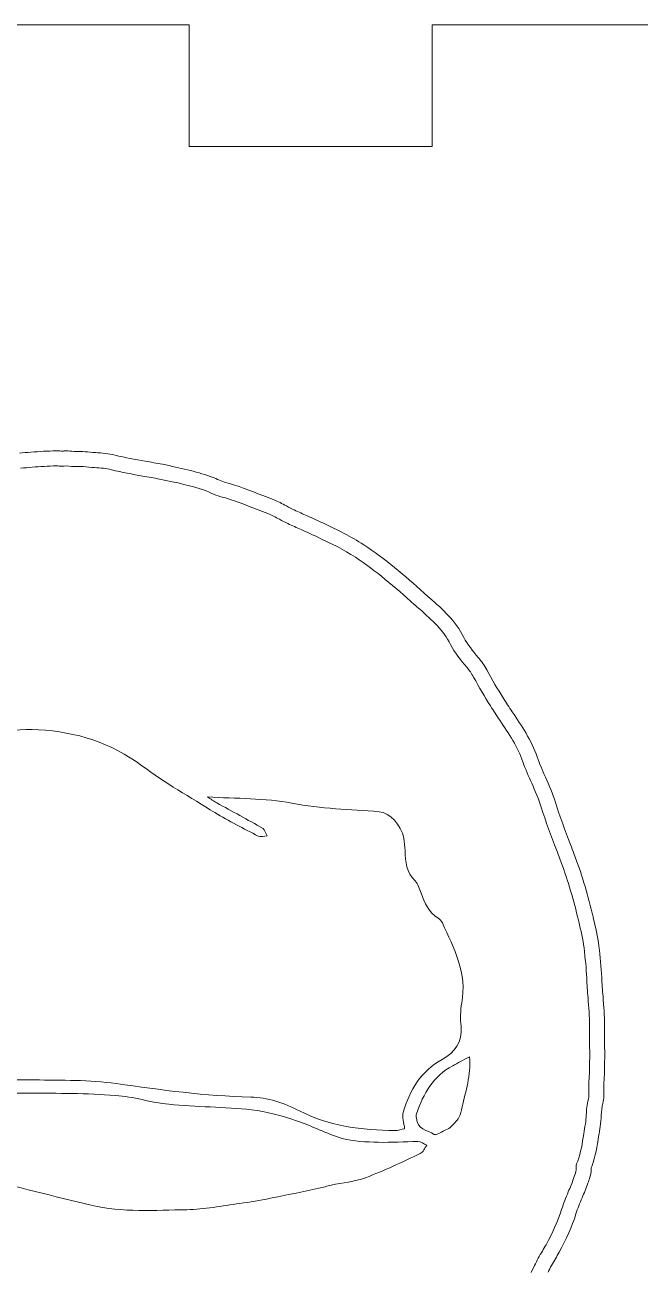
# Model space of a CAD drawing. Header units: inches. Extents: x 5 to 205, y 106 to 206.
# Drawn here: x 103 to 133.4, y 144.4 to 206 of the extents above; entities that cross this region are included whole.
import ezdxf

# ---------------------------------------------------------------- set-up
doc = ezdxf.new("R2010")
doc.units = ezdxf.units.IN
doc.header["$MEASUREMENT"] = 0

# ---------------------------------------------------------------- blocks, each defined once
blk = doc.blocks.new('block 2')
at = {"color": 7, "lineweight": 15, "true_color": 0xffffff}
blk.add_open_spline([(131.603, 153.451), (131.599, 153.556), (131.595, 153.653), (131.602, 153.742)], degree=3, dxfattribs=at)
blk = doc.blocks.new('block 3')
at = {"color": 7, "lineweight": 15, "true_color": 0xffffff}
blk.add_open_spline([(131.602, 153.742), (131.652, 154.44), (131.645, 155.143), (131.638, 155.823)], degree=3, dxfattribs=at)
blk = doc.blocks.new('block 4')
at = {"color": 7, "lineweight": 15, "true_color": 0xffffff}
blk.add_open_spline([(131.638, 155.823), (131.636, 156.081), (131.633, 156.348), (131.634, 156.611)], degree=3, dxfattribs=at)
blk = doc.blocks.new('block 5')
at = {"color": 7, "lineweight": 15, "true_color": 0xffffff}
blk.add_open_spline([(131.634, 156.611), (131.634, 157.093), (131.597, 157.575), (131.56, 158.04)], degree=3, dxfattribs=at)
blk = doc.blocks.new('block 6')
at = {"color": 7, "lineweight": 15, "true_color": 0xffffff}
blk.add_open_spline([(131.56, 158.04), (131.535, 158.352), (131.508, 158.674), (131.496, 158.988)], degree=3, dxfattribs=at)
blk = doc.blocks.new('block 7')
at = {"color": 7, "lineweight": 15, "true_color": 0xffffff}
blk.add_open_spline([(131.496, 158.988), (131.475, 159.5), (131.418, 160.011), (131.357, 160.533)], degree=3, dxfattribs=at)
blk = doc.blocks.new('block 8')
at = {"color": 7, "lineweight": 15, "true_color": 0xffffff}
blk.add_open_spline([(131.357, 160.533), (131.301, 161.008), (131.188, 161.472), (131.08, 161.922)], degree=3, dxfattribs=at)
blk = doc.blocks.new('block 9')
at = {"color": 7, "lineweight": 15, "true_color": 0xffffff}
blk.add_open_spline([(131.08, 161.922), (131.061, 162.003), (131.041, 162.085), (131.021, 162.167)], degree=3, dxfattribs=at)
blk = doc.blocks.new('block 10')
at = {"color": 7, "lineweight": 15, "true_color": 0xffffff}
blk.add_open_spline([(131.021, 162.167), (130.781, 163.177), (130.48, 164.164), (130.126, 165.099)], degree=3, dxfattribs=at)
blk = doc.blocks.new('block 11')
at = {"color": 7, "lineweight": 15, "true_color": 0xffffff}
blk.add_open_spline([(130.126, 165.099), (130.071, 165.247), (130.014, 165.395), (129.957, 165.544)], degree=3, dxfattribs=at)
blk = doc.blocks.new('block 12')
at = {"color": 7, "lineweight": 15, "true_color": 0xffffff}
blk.add_open_spline([(129.957, 165.544), (129.699, 166.221), (129.432, 166.921), (129.215, 167.616)], degree=3, dxfattribs=at)
blk = doc.blocks.new('block 13')
at = {"color": 7, "lineweight": 15, "true_color": 0xffffff}
blk.add_open_spline([(129.215, 167.616), (129.078, 168.057), (128.894, 168.473), (128.716, 168.874)], degree=3, dxfattribs=at)
blk = doc.blocks.new('block 14')
at = {"color": 7, "lineweight": 15, "true_color": 0xffffff}
blk.add_open_spline([(128.716, 168.874), (128.565, 169.213), (128.424, 169.533), (128.308, 169.866)], degree=3, dxfattribs=at)
blk = doc.blocks.new('block 15')
at = {"color": 7, "lineweight": 15, "true_color": 0xffffff}
blk.add_open_spline([(128.308, 169.866), (128.02, 170.699), (127.541, 171.408), (127.08, 172.095)], degree=3, dxfattribs=at)
blk = doc.blocks.new('block 16')
at = {"color": 7, "lineweight": 15, "true_color": 0xffffff}
blk.add_open_spline([(127.08, 172.095), (126.929, 172.32), (126.772, 172.553), (126.626, 172.785)], degree=3, dxfattribs=at)
blk = doc.blocks.new('block 17')
at = {"color": 7, "lineweight": 15, "true_color": 0xffffff}
blk.add_open_spline([(126.626, 172.785), (126.357, 173.212), (126.093, 173.663), (125.818, 174.164)], degree=3, dxfattribs=at)
blk = doc.blocks.new('block 18')
at = {"color": 7, "lineweight": 15, "true_color": 0xffffff}
blk.add_open_spline([(125.818, 174.164), (125.695, 174.388), (125.555, 174.593), (125.403, 174.773)], degree=3, dxfattribs=at)
blk = doc.blocks.new('block 19')
at = {"color": 7, "lineweight": 15, "true_color": 0xffffff}
blk.add_open_spline([(125.403, 174.773), (125.134, 175.091), (124.857, 175.429), (124.692, 175.758)], degree=3, dxfattribs=at)
blk = doc.blocks.new('block 20')
at = {"color": 7, "lineweight": 15, "true_color": 0xffffff}
blk.add_open_spline([(124.692, 175.758), (124.269, 176.6), (123.653, 177.141), (123, 177.714)], degree=3, dxfattribs=at)
blk = doc.blocks.new('block 21')
at = {"color": 7, "lineweight": 15, "true_color": 0xffffff}
blk.add_open_spline([(123, 177.714), (122.91, 177.792), (122.82, 177.872), (122.729, 177.953)], degree=3, dxfattribs=at)
blk = doc.blocks.new('block 22')
at = {"color": 7, "lineweight": 15, "true_color": 0xffffff}
blk.add_open_spline([(122.729, 177.953), (121.758, 178.819), (120.8, 179.653), (119.742, 180.342)], degree=3, dxfattribs=at)
blk = doc.blocks.new('block 23')
at = {"color": 7, "lineweight": 15, "true_color": 0xffffff}
blk.add_open_spline([(119.742, 180.342), (119.114, 180.751), (118.471, 181.063), (117.757, 181.399)], degree=3, dxfattribs=at)
blk = doc.blocks.new('block 24')
at = {"color": 7, "lineweight": 15, "true_color": 0xffffff}
blk.add_open_spline([(117.757, 181.399), (117.49, 181.525), (117.217, 181.648), (116.953, 181.767)], degree=3, dxfattribs=at)
blk = doc.blocks.new('block 25')
at = {"color": 7, "lineweight": 15, "true_color": 0xffffff}
blk.add_open_spline([(116.953, 181.767), (116.743, 181.861), (116.527, 181.958), (116.316, 182.056)], degree=3, dxfattribs=at)
blk = doc.blocks.new('block 26')
at = {"color": 7, "lineweight": 15, "true_color": 0xffffff}
blk.add_open_spline([(116.316, 182.056), (116.187, 182.116), (116.06, 182.183), (115.926, 182.255)], degree=3, dxfattribs=at)
blk = doc.blocks.new('block 27')
at = {"color": 7, "lineweight": 15, "true_color": 0xffffff}
blk.add_open_spline([(115.926, 182.255), (115.721, 182.365), (115.507, 182.478), (115.275, 182.567)], degree=3, dxfattribs=at)
blk = doc.blocks.new('block 28')
at = {"color": 7, "lineweight": 15, "true_color": 0xffffff}
blk.add_open_spline([(115.275, 182.567), (115.104, 182.634), (114.933, 182.701), (114.762, 182.768)], degree=3, dxfattribs=at)
blk = doc.blocks.new('block 29')
at = {"color": 7, "lineweight": 15, "true_color": 0xffffff}
blk.add_open_spline([(114.762, 182.768), (114.155, 183.008), (113.526, 183.257), (112.87, 183.429)], degree=3, dxfattribs=at)
blk = doc.blocks.new('block 30')
at = {"color": 7, "lineweight": 15, "true_color": 0xffffff}
blk.add_open_spline([(112.87, 183.429), (112.762, 183.457), (112.649, 183.51), (112.529, 183.565)], degree=3, dxfattribs=at)
blk = doc.blocks.new('block 31')
at = {"color": 7, "lineweight": 15, "true_color": 0xffffff}
blk.add_open_spline([(112.529, 183.565), (112.417, 183.617), (112.301, 183.671), (112.17, 183.715)], degree=3, dxfattribs=at)
blk = doc.blocks.new('block 32')
at = {"color": 7, "lineweight": 15, "true_color": 0xffffff}
blk.add_open_spline([(112.17, 183.715), (111.431, 183.963), (110.69, 184.132), (109.804, 184.309)], degree=3, dxfattribs=at)
blk = doc.blocks.new('block 33')
at = {"color": 7, "lineweight": 15, "true_color": 0xffffff}
blk.add_open_spline([(109.804, 184.309), (109.521, 184.365), (109.234, 184.415), (108.957, 184.463)], degree=3, dxfattribs=at)
blk = doc.blocks.new('block 34')
at = {"color": 7, "lineweight": 15, "true_color": 0xffffff}
blk.add_open_spline([(108.957, 184.463), (108.467, 184.547), (107.96, 184.635), (107.475, 184.761)], degree=3, dxfattribs=at)
blk = doc.blocks.new('block 35')
at = {"color": 7, "lineweight": 15, "true_color": 0xffffff}
blk.add_open_spline([(107.475, 184.761), (107.148, 184.847), (106.819, 184.868), (106.498, 184.888)], degree=3, dxfattribs=at)
blk = doc.blocks.new('block 36')
at = {"color": 7, "lineweight": 15, "true_color": 0xffffff}
blk.add_open_spline([(106.498, 184.888), (106.319, 184.9), (106.149, 184.911), (105.983, 184.933)], degree=3, dxfattribs=at)
blk = doc.blocks.new('block 37')
at = {"color": 7, "lineweight": 15, "true_color": 0xffffff}
blk.add_open_spline([(105.983, 184.933), (105.828, 184.952), (105.683, 184.951), (105.544, 184.949)], degree=3, dxfattribs=at)
blk = doc.blocks.new('block 38')
at = {"color": 7, "lineweight": 15, "true_color": 0xffffff}
blk.add_open_spline([(105.544, 184.949), (105.399, 184.948), (105.262, 184.946), (105.142, 184.972)], degree=3, dxfattribs=at)
blk = doc.blocks.new('block 39')
at = {"color": 7, "lineweight": 15, "true_color": 0xffffff}
blk.add_open_spline([(105.142, 184.972), (105.112, 184.978), (105.081, 184.981), (105.052, 184.98)], degree=3, dxfattribs=at)
blk = doc.blocks.new('block 40')
at = {"color": 7, "lineweight": 15, "true_color": 0xffffff}
blk.add_open_spline([(105.052, 184.98), (105.021, 184.981), (104.989, 184.978), (104.957, 184.971)], degree=3, dxfattribs=at)
blk = doc.blocks.new('block 41')
at = {"color": 7, "lineweight": 15, "true_color": 0xffffff}
blk.add_open_spline([(104.957, 184.971), (104.902, 184.958), (104.826, 184.963), (104.739, 184.968)], degree=3, dxfattribs=at)
blk = doc.blocks.new('block 42')
at = {"color": 7, "lineweight": 15, "true_color": 0xffffff}
blk.add_open_spline([(104.739, 184.968), (104.683, 184.971), (104.619, 184.975), (104.552, 184.974)], degree=3, dxfattribs=at)
blk = doc.blocks.new('block 43')
at = {"color": 7, "lineweight": 15, "true_color": 0xffffff}
blk.add_open_spline([(104.552, 184.974), (104.134, 184.97), (103.715, 184.937), (103.311, 184.907)], degree=3, dxfattribs=at)
blk = doc.blocks.new('block 44')
at = {"color": 7, "lineweight": 15, "true_color": 0xffffff}
blk.add_open_spline([(103.311, 184.907), (103.125, 184.892), (102.932, 184.878), (102.745, 184.866)], degree=3, dxfattribs=at)
blk = doc.blocks.new('block 143')
at = {"color": 7, "lineweight": 15, "true_color": 0xffffff}
blk.add_open_spline([(128.848, 144.448), (128.954, 144.669), (129.077, 144.882), (129.208, 145.107)], degree=3, dxfattribs=at)
blk = doc.blocks.new('block 144')
at = {"color": 7, "lineweight": 15, "true_color": 0xffffff}
blk.add_open_spline([(129.208, 145.107), (129.272, 145.214), (129.336, 145.326), (129.398, 145.437)], degree=3, dxfattribs=at)
blk = doc.blocks.new('block 145')
at = {"color": 7, "lineweight": 15, "true_color": 0xffffff}
blk.add_open_spline([(129.398, 145.437), (129.752, 146.073), (130.023, 146.686), (130.223, 147.315)], degree=3, dxfattribs=at)
blk = doc.blocks.new('block 146')
at = {"color": 7, "lineweight": 15, "true_color": 0xffffff}
blk.add_open_spline([(130.223, 147.315), (130.308, 147.582), (130.416, 147.842), (130.531, 148.118)], degree=3, dxfattribs=at)
blk = doc.blocks.new('block 147')
at = {"color": 7, "lineweight": 15, "true_color": 0xffffff}
blk.add_open_spline([(130.531, 148.118), (130.626, 148.347), (130.725, 148.585), (130.809, 148.828)], degree=3, dxfattribs=at)
blk = doc.blocks.new('block 148')
at = {"color": 7, "lineweight": 15, "true_color": 0xffffff}
blk.add_open_spline([(130.809, 148.828), (130.818, 148.854), (130.828, 148.88), (130.837, 148.907)], degree=3, dxfattribs=at)
blk = doc.blocks.new('block 149')
at = {"color": 7, "lineweight": 15, "true_color": 0xffffff}
blk.add_open_spline([(130.837, 148.907), (130.905, 149.096), (130.989, 149.33), (130.981, 149.592)], degree=3, dxfattribs=at)
blk = doc.blocks.new('block 150')
at = {"color": 7, "lineweight": 15, "true_color": 0xffffff}
blk.add_open_spline([(130.981, 149.592), (130.991, 149.611), (131.003, 149.636), (131.013, 149.665)], degree=3, dxfattribs=at)
blk = doc.blocks.new('block 151')
at = {"color": 7, "lineweight": 15, "true_color": 0xffffff}
blk.add_open_spline([(131.013, 149.665), (131.19, 150.16), (131.268, 150.666), (131.344, 151.157)], degree=3, dxfattribs=at)
blk = doc.blocks.new('block 152')
at = {"color": 7, "lineweight": 15, "true_color": 0xffffff}
blk.add_open_spline([(131.344, 151.157), (131.368, 151.314), (131.394, 151.476), (131.422, 151.633)], degree=3, dxfattribs=at)
blk = doc.blocks.new('block 153')
at = {"color": 7, "lineweight": 15, "true_color": 0xffffff}
blk.add_open_spline([(131.422, 151.633), (131.454, 151.815), (131.463, 151.994), (131.473, 152.167)], degree=3, dxfattribs=at)
blk = doc.blocks.new('block 154')
at = {"color": 7, "lineweight": 15, "true_color": 0xffffff}
blk.add_open_spline([(131.473, 152.167), (131.485, 152.384), (131.497, 152.588), (131.55, 152.772)], degree=3, dxfattribs=at)
blk = doc.blocks.new('block 155')
at = {"color": 7, "lineweight": 15, "true_color": 0xffffff}
blk.add_open_spline([(131.55, 152.772), (131.62, 153.015), (131.611, 153.247), (131.603, 153.451)], degree=3, dxfattribs=at)
blk = doc.blocks.new('block 171')
at = {"color": 7, "lineweight": 15, "true_color": 0xffffff}
blk.add_open_spline([(123.732, 151.428), (123.56, 151.354), (123.315, 151.181), (123.222, 151.241)], degree=3, dxfattribs=at)
blk = doc.blocks.new('block 172')
at = {"color": 7, "lineweight": 15, "true_color": 0xffffff}
blk.add_open_spline([(124.006, 151.58), (123.934, 151.51), (123.828, 151.47), (123.732, 151.428)], degree=3, dxfattribs=at)
blk = doc.blocks.new('block 173')
at = {"color": 7, "lineweight": 15, "true_color": 0xffffff}
blk.add_open_spline([(124.447, 152.082), (124.332, 151.895), (124.166, 151.737), (124.006, 151.58)], degree=3, dxfattribs=at)
blk = doc.blocks.new('block 174')
at = {"color": 7, "lineweight": 15, "true_color": 0xffffff}
blk.add_open_spline([(124.601, 152.594), (124.563, 152.419), (124.536, 152.229), (124.447, 152.082)], degree=3, dxfattribs=at)
blk = doc.blocks.new('block 175')
at = {"color": 7, "lineweight": 15, "true_color": 0xffffff}
blk.add_open_spline([(124.964, 155.075), (125.049, 154.138), (124.773, 153.373), (124.601, 152.594)], degree=3, dxfattribs=at)
blk = doc.blocks.new('block 176')
at = {"color": 7, "lineweight": 15, "true_color": 0xffffff}
blk.add_open_spline([(124.142, 154.631), (124.387, 154.763), (124.631, 154.895), (124.964, 155.075)], degree=3, dxfattribs=at)
blk = doc.blocks.new('block 177')
at = {"color": 7, "lineweight": 15, "true_color": 0xffffff}
blk.add_open_spline([(122.353, 152.261), (122.684, 153.249), (123.183, 154.114), (124.142, 154.631)], degree=3, dxfattribs=at)
blk = doc.blocks.new('block 178')
at = {"color": 7, "lineweight": 15, "true_color": 0xffffff}
blk.add_open_spline([(122.345, 152.039), (122.341, 152.113), (122.331, 152.194), (122.353, 152.261)], degree=3, dxfattribs=at)
blk = doc.blocks.new('block 179')
at = {"color": 7, "lineweight": 15, "true_color": 0xffffff}
blk.add_open_spline([(123.222, 151.241), (122.889, 151.449), (122.374, 151.497), (122.345, 152.039)], degree=3, dxfattribs=at)
blk = doc.blocks.new('block 200')
at = {"color": 7, "lineweight": 15, "true_color": 0xffffff}
blk.add_open_spline([(106.285, 147.753), (104.439, 148.192), (102.59, 148.634), (100.766, 149.155)], degree=3, dxfattribs=at)
blk = doc.blocks.new('block 201')
at = {"color": 7, "lineweight": 15, "true_color": 0xffffff}
blk.add_open_spline([(111.003, 147.526), (109.428, 147.492), (107.839, 147.382), (106.285, 147.753)], degree=3, dxfattribs=at)
blk = doc.blocks.new('block 202')
at = {"color": 7, "lineweight": 15, "true_color": 0xffffff}
blk.add_open_spline([(113.627, 147.831), (112.754, 147.713), (111.879, 147.544), (111.003, 147.526)], degree=3, dxfattribs=at)
blk = doc.blocks.new('block 203')
at = {"color": 7, "lineweight": 15, "true_color": 0xffffff}
blk.add_open_spline([(115.127, 148.089), (114.629, 147.992), (114.13, 147.899), (113.627, 147.831)], degree=3, dxfattribs=at)
blk = doc.blocks.new('block 204')
at = {"color": 7, "lineweight": 15, "true_color": 0xffffff}
blk.add_open_spline([(117.532, 148.581), (116.731, 148.413), (115.93, 148.246), (115.127, 148.089)], degree=3, dxfattribs=at)
blk = doc.blocks.new('block 205')
at = {"color": 7, "lineweight": 15, "true_color": 0xffffff}
blk.add_open_spline([(118.141, 148.736), (117.936, 148.692), (117.737, 148.625), (117.532, 148.581)], degree=3, dxfattribs=at)
blk = doc.blocks.new('block 206')
at = {"color": 7, "lineweight": 15, "true_color": 0xffffff}
blk.add_open_spline([(119.834, 149.106), (119.299, 148.905), (118.707, 148.858), (118.141, 148.736)], degree=3, dxfattribs=at)
blk = doc.blocks.new('block 207')
at = {"color": 7, "lineweight": 15, "true_color": 0xffffff}
blk.add_open_spline([(122.536, 150.3), (121.646, 149.881), (120.755, 149.451), (119.834, 149.106)], degree=3, dxfattribs=at)
blk = doc.blocks.new('block 208')
at = {"color": 7, "lineweight": 15, "true_color": 0xffffff}
blk.add_open_spline([(122.863, 150.71), (122.755, 150.57), (122.678, 150.367), (122.536, 150.3)], degree=3, dxfattribs=at)
blk = doc.blocks.new('block 209')
at = {"color": 7, "lineweight": 15, "true_color": 0xffffff}
blk.add_open_spline([(122.419, 150.887), (122.567, 150.886), (122.715, 150.772), (122.863, 150.71)], degree=3, dxfattribs=at)
blk = doc.blocks.new('block 210')
at = {"color": 7, "lineweight": 15, "true_color": 0xffffff}
blk.add_open_spline([(120.461, 150.853), (121.112, 150.833), (121.766, 150.891), (122.419, 150.887)], degree=3, dxfattribs=at)
blk = doc.blocks.new('block 211')
at = {"color": 7, "lineweight": 15, "true_color": 0xffffff}
blk.add_open_spline([(118.682, 151.046), (119.247, 150.884), (119.864, 150.873), (120.461, 150.853)], degree=3, dxfattribs=at)
blk = doc.blocks.new('block 212')
at = {"color": 7, "lineweight": 15, "true_color": 0xffffff}
blk.add_open_spline([(116.422, 151.917), (117.188, 151.667), (117.909, 151.267), (118.682, 151.046)], degree=3, dxfattribs=at)
blk = doc.blocks.new('block 213')
at = {"color": 7, "lineweight": 15, "true_color": 0xffffff}
blk.add_open_spline([(114.21, 152.455), (114.958, 152.375), (115.702, 152.152), (116.422, 151.917)], degree=3, dxfattribs=at)
blk = doc.blocks.new('block 214')
at = {"color": 7, "lineweight": 15, "true_color": 0xffffff}
blk.add_open_spline([(110.127, 152.727), (111.484, 152.596), (112.855, 152.599), (114.21, 152.455)], degree=3, dxfattribs=at)
blk = doc.blocks.new('block 215')
at = {"color": 7, "lineweight": 15, "true_color": 0xffffff}
blk.add_open_spline([(107.481, 153.167), (108.369, 153.104), (109.239, 152.813), (110.127, 152.727)], degree=3, dxfattribs=at)
blk = doc.blocks.new('block 216')
at = {"color": 7, "lineweight": 15, "true_color": 0xffffff}
blk.add_open_spline([(103.219, 153.281), (104.639, 153.272), (106.064, 153.267), (107.481, 153.167)], degree=3, dxfattribs=at)
blk = doc.blocks.new('block 217')
at = {"color": 7, "lineweight": 15, "true_color": 0xffffff}
blk.add_open_spline([(99.517, 153.235), (100.75, 153.239), (101.985, 153.29), (103.219, 153.281)], degree=3, dxfattribs=at)
blk = doc.blocks.new('block 224')
at = {"color": 7, "lineweight": 15, "true_color": 0xffffff}
blk.add_open_spline([(123.418, 161.907), (123.505, 161.854), (123.589, 161.767), (123.629, 161.676)], degree=3, dxfattribs=at)
blk = doc.blocks.new('block 225')
at = {"color": 7, "lineweight": 15, "true_color": 0xffffff}
blk.add_open_spline([(123.629, 161.676), (124.202, 160.423), (124.861, 159.194), (124.583, 157.729)], degree=3, dxfattribs=at)
blk = doc.blocks.new('block 226')
at = {"color": 7, "lineweight": 15, "true_color": 0xffffff}
blk.add_open_spline([(124.583, 157.729), (124.511, 157.35), (124.517, 156.948), (124.548, 156.561)], degree=3, dxfattribs=at)
blk = doc.blocks.new('block 227')
at = {"color": 7, "lineweight": 15, "true_color": 0xffffff}
blk.add_open_spline([(124.548, 156.561), (124.609, 155.794), (124.271, 155.299), (123.611, 154.939)], degree=3, dxfattribs=at)
blk = doc.blocks.new('block 228')
at = {"color": 7, "lineweight": 15, "true_color": 0xffffff}
blk.add_open_spline([(123.611, 154.939), (122.572, 154.374), (122.019, 153.42), (121.695, 152.33)], degree=3, dxfattribs=at)
blk = doc.blocks.new('block 229')
at = {"color": 7, "lineweight": 15, "true_color": 0xffffff}
blk.add_open_spline([(121.695, 152.33), (121.626, 152.096), (121.735, 151.809), (121.765, 151.519)], degree=3, dxfattribs=at)
blk = doc.blocks.new('block 230')
at = {"color": 7, "lineweight": 15, "true_color": 0xffffff}
blk.add_open_spline([(121.765, 151.519), (121.601, 151.488), (121.442, 151.429), (121.284, 151.433)], degree=3, dxfattribs=at)
blk = doc.blocks.new('block 231')
at = {"color": 7, "lineweight": 15, "true_color": 0xffffff}
blk.add_open_spline([(121.284, 151.433), (119.654, 151.473), (118.064, 151.615), (116.567, 152.406)], degree=3, dxfattribs=at)
blk = doc.blocks.new('block 232')
at = {"color": 7, "lineweight": 15, "true_color": 0xffffff}
blk.add_open_spline([(116.567, 152.406), (115.843, 152.788), (114.974, 153.064), (114.164, 153.083)], degree=3, dxfattribs=at)
blk = doc.blocks.new('block 233')
at = {"color": 7, "lineweight": 15, "true_color": 0xffffff}
blk.add_open_spline([(114.164, 153.083), (111.928, 153.136), (109.732, 153.435), (107.527, 153.748)], degree=3, dxfattribs=at)
blk = doc.blocks.new('block 234')
at = {"color": 7, "lineweight": 15, "true_color": 0xffffff}
blk.add_open_spline([(107.527, 153.748), (106.197, 153.937), (104.832, 153.909), (103.482, 153.932)], degree=3, dxfattribs=at)
blk = doc.blocks.new('block 235')
at = {"color": 7, "lineweight": 15, "true_color": 0xffffff}
blk.add_open_spline([(103.482, 153.932), (102.338, 153.951), (101.191, 153.905), (100.045, 153.886)], degree=3, dxfattribs=at)
blk = doc.blocks.new('block 265')
at = {"color": 7, "lineweight": 15, "true_color": 0xffffff}
blk.add_open_spline([(99.04, 170.4), (100.549, 170.885), (102.073, 171.293), (103.681, 171.209)], degree=3, dxfattribs=at)
blk = doc.blocks.new('block 266')
at = {"color": 7, "lineweight": 15, "true_color": 0xffffff}
blk.add_open_spline([(103.681, 171.209), (105.556, 171.11), (107.26, 170.573), (108.795, 169.432)], degree=3, dxfattribs=at)
blk = doc.blocks.new('block 267')
at = {"color": 7, "lineweight": 15, "true_color": 0xffffff}
blk.add_open_spline([(108.795, 169.432), (109.936, 168.583), (111.18, 167.868), (112.397, 167.125)], degree=3, dxfattribs=at)
blk = doc.blocks.new('block 268')
at = {"color": 7, "lineweight": 15, "true_color": 0xffffff}
blk.add_open_spline([(112.397, 167.125), (113.088, 166.702), (113.813, 166.334), (114.535, 165.963)], degree=3, dxfattribs=at)
blk = doc.blocks.new('block 269')
at = {"color": 7, "lineweight": 15, "true_color": 0xffffff}
blk.add_open_spline([(114.535, 165.963), (114.649, 165.905), (114.823, 165.966), (114.97, 165.972)], degree=3, dxfattribs=at)
blk = doc.blocks.new('block 270')
at = {"color": 7, "lineweight": 15, "true_color": 0xffffff}
blk.add_open_spline([(114.97, 165.972), (114.905, 166.098), (114.874, 166.279), (114.771, 166.338)], degree=3, dxfattribs=at)
blk = doc.blocks.new('block 271')
at = {"color": 7, "lineweight": 15, "true_color": 0xffffff}
blk.add_open_spline([(114.771, 166.338), (114.017, 166.773), (113.248, 167.182), (112.486, 167.604)], degree=3, dxfattribs=at)
blk = doc.blocks.new('block 272')
at = {"color": 7, "lineweight": 15, "true_color": 0xffffff}
blk.add_open_spline([(112.486, 167.604), (112.334, 167.688), (112.195, 167.79), (112.027, 167.898)], degree=3, dxfattribs=at)
blk = doc.blocks.new('block 273')
at = {"color": 7, "lineweight": 15, "true_color": 0xffffff}
blk.add_open_spline([(112.027, 167.898), (113.454, 167.804), (114.858, 167.851), (116.2, 167.585)], degree=3, dxfattribs=at)
blk = doc.blocks.new('block 274')
at = {"color": 7, "lineweight": 15, "true_color": 0xffffff}
blk.add_open_spline([(116.2, 167.585), (117.633, 167.3), (119.066, 167.289), (120.5, 167.165)], degree=3, dxfattribs=at)
blk = doc.blocks.new('block 275')
at = {"color": 7, "lineweight": 15, "true_color": 0xffffff}
blk.add_open_spline([(120.5, 167.165), (121.037, 167.119), (121.591, 166.531), (121.721, 165.867)], degree=3, dxfattribs=at)
blk = doc.blocks.new('block 276')
at = {"color": 7, "lineweight": 15, "true_color": 0xffffff}
blk.add_open_spline([(121.721, 165.867), (121.762, 165.661), (121.771, 165.449), (121.783, 165.24)], degree=3, dxfattribs=at)
blk = doc.blocks.new('block 277')
at = {"color": 7, "lineweight": 15, "true_color": 0xffffff}
blk.add_open_spline([(121.783, 165.24), (121.815, 164.7), (121.824, 164.167), (122.28, 163.752)], degree=3, dxfattribs=at)
blk = doc.blocks.new('block 278')
at = {"color": 7, "lineweight": 15, "true_color": 0xffffff}
blk.add_open_spline([(122.28, 163.752), (122.434, 163.613), (122.488, 163.359), (122.573, 163.151)], degree=3, dxfattribs=at)
blk = doc.blocks.new('block 279')
at = {"color": 7, "lineweight": 15, "true_color": 0xffffff}
blk.add_open_spline([(122.573, 163.151), (122.765, 162.675), (122.95, 162.199), (123.418, 161.907)], degree=3, dxfattribs=at)
blk = doc.blocks.new('block 282')
at = {"color": 7, "lineweight": 15, "true_color": 0xffffff}
blk.add_open_spline([(130.862, 153.793), (130.851, 153.665), (130.855, 153.542), (130.86, 153.424)], degree=3, dxfattribs=at)
blk = doc.blocks.new('block 283')
at = {"color": 7, "lineweight": 15, "true_color": 0xffffff}
blk.add_open_spline([(130.86, 153.424), (130.867, 153.255), (130.872, 153.108), (130.836, 152.978)], degree=3, dxfattribs=at)
blk = doc.blocks.new('block 284')
at = {"color": 7, "lineweight": 15, "true_color": 0xffffff}
blk.add_open_spline([(130.836, 152.978), (130.759, 152.715), (130.745, 152.459), (130.731, 152.211)], degree=3, dxfattribs=at)
blk = doc.blocks.new('block 285')
at = {"color": 7, "lineweight": 15, "true_color": 0xffffff}
blk.add_open_spline([(130.731, 152.211), (130.723, 152.052), (130.713, 151.902), (130.689, 151.763)], degree=3, dxfattribs=at)
blk = doc.blocks.new('block 286')
at = {"color": 7, "lineweight": 15, "true_color": 0xffffff}
blk.add_open_spline([(130.689, 151.763), (130.66, 151.598), (130.634, 151.432), (130.609, 151.272)], degree=3, dxfattribs=at)
blk = doc.blocks.new('block 287')
at = {"color": 7, "lineweight": 15, "true_color": 0xffffff}
blk.add_open_spline([(130.609, 151.272), (130.536, 150.797), (130.467, 150.349), (130.315, 149.923)], degree=3, dxfattribs=at)
blk = doc.blocks.new('block 288')
at = {"color": 7, "lineweight": 15, "true_color": 0xffffff}
blk.add_open_spline([(130.315, 149.923), (130.313, 149.92), (130.312, 149.916), (130.311, 149.914)], degree=3, dxfattribs=at)
blk = doc.blocks.new('block 289')
at = {"color": 7, "lineweight": 15, "true_color": 0xffffff}
blk.add_open_spline([(130.311, 149.914), (130.282, 149.86), (130.224, 149.748), (130.236, 149.592)], degree=3, dxfattribs=at)
blk = doc.blocks.new('block 290')
at = {"color": 7, "lineweight": 15, "true_color": 0xffffff}
blk.add_open_spline([(130.236, 149.592), (130.247, 149.465), (130.194, 149.316), (130.137, 149.157)], degree=3, dxfattribs=at)
blk = doc.blocks.new('block 291')
at = {"color": 7, "lineweight": 15, "true_color": 0xffffff}
blk.add_open_spline([(130.137, 149.157), (130.127, 149.129), (130.117, 149.101), (130.107, 149.073)], degree=3, dxfattribs=at)
blk = doc.blocks.new('block 292')
at = {"color": 7, "lineweight": 15, "true_color": 0xffffff}
blk.add_open_spline([(130.107, 149.073), (130.029, 148.85), (129.939, 148.633), (129.843, 148.402)], degree=3, dxfattribs=at)
blk = doc.blocks.new('block 293')
at = {"color": 7, "lineweight": 15, "true_color": 0xffffff}
blk.add_open_spline([(129.843, 148.402), (129.729, 148.125), (129.61, 147.838), (129.515, 147.541)], degree=3, dxfattribs=at)
blk = doc.blocks.new('block 294')
at = {"color": 7, "lineweight": 15, "true_color": 0xffffff}
blk.add_open_spline([(129.515, 147.541), (129.329, 146.96), (129.079, 146.391), (128.748, 145.799)], degree=3, dxfattribs=at)
blk = doc.blocks.new('block 295')
at = {"color": 7, "lineweight": 15, "true_color": 0xffffff}
blk.add_open_spline([(128.748, 145.799), (128.689, 145.693), (128.626, 145.585), (128.565, 145.48)], degree=3, dxfattribs=at)
blk = doc.blocks.new('block 296')
at = {"color": 7, "lineweight": 15, "true_color": 0xffffff}
blk.add_open_spline([(128.565, 145.48), (128.432, 145.252), (128.295, 145.017), (128.176, 144.77)], degree=3, dxfattribs=at)
blk = doc.blocks.new('block 410')
at = {"color": 7, "lineweight": 15, "true_color": 0xffffff}
blk.add_open_spline([(102.795, 184.124), (102.988, 184.136), (103.183, 184.151), (103.372, 184.166)], degree=3, dxfattribs=at)
blk = doc.blocks.new('block 411')
at = {"color": 7, "lineweight": 15, "true_color": 0xffffff}
blk.add_open_spline([(103.372, 184.166), (103.764, 184.196), (104.17, 184.227), (104.564, 184.231)], degree=3, dxfattribs=at)
blk = doc.blocks.new('block 412')
at = {"color": 7, "lineweight": 15, "true_color": 0xffffff}
blk.add_open_spline([(104.573, 184.231), (104.61, 184.231), (104.654, 184.229), (104.698, 184.226)], degree=3, dxfattribs=at)
blk = doc.blocks.new('block 413')
at = {"color": 7, "lineweight": 15, "true_color": 0xffffff}
blk.add_open_spline([(104.698, 184.226), (104.8, 184.22), (104.923, 184.213), (105.055, 184.233)], degree=3, dxfattribs=at)
blk = doc.blocks.new('block 414')
at = {"color": 7, "lineweight": 15, "true_color": 0xffffff}
blk.add_open_spline([(105.055, 184.233), (105.233, 184.203), (105.403, 184.205), (105.556, 184.207)], degree=3, dxfattribs=at)
blk = doc.blocks.new('block 415')
at = {"color": 7, "lineweight": 15, "true_color": 0xffffff}
blk.add_open_spline([(105.556, 184.207), (105.675, 184.208), (105.788, 184.209), (105.89, 184.196)], degree=3, dxfattribs=at)
blk = doc.blocks.new('block 416')
at = {"color": 7, "lineweight": 15, "true_color": 0xffffff}
blk.add_open_spline([(105.89, 184.196), (106.08, 184.171), (106.27, 184.159), (106.454, 184.147)], degree=3, dxfattribs=at)
blk = doc.blocks.new('block 417')
at = {"color": 7, "lineweight": 15, "true_color": 0xffffff}
blk.add_open_spline([(106.454, 184.147), (106.752, 184.128), (107.033, 184.11), (107.29, 184.043)], degree=3, dxfattribs=at)
blk = doc.blocks.new('block 418')
at = {"color": 7, "lineweight": 15, "true_color": 0xffffff}
blk.add_open_spline([(107.29, 184.043), (107.806, 183.908), (108.328, 183.818), (108.834, 183.731)], degree=3, dxfattribs=at)
blk = doc.blocks.new('block 419')
at = {"color": 7, "lineweight": 15, "true_color": 0xffffff}
blk.add_open_spline([(108.834, 183.731), (109.106, 183.684), (109.387, 183.635), (109.662, 183.581)], degree=3, dxfattribs=at)
blk = doc.blocks.new('block 420')
at = {"color": 7, "lineweight": 15, "true_color": 0xffffff}
blk.add_open_spline([(109.662, 183.581), (110.52, 183.409), (111.236, 183.247), (111.936, 183.012)], degree=3, dxfattribs=at)
blk = doc.blocks.new('block 421')
at = {"color": 7, "lineweight": 15, "true_color": 0xffffff}
blk.add_open_spline([(111.936, 183.012), (112.027, 182.981), (112.12, 182.938), (112.219, 182.892)], degree=3, dxfattribs=at)
blk = doc.blocks.new('block 422')
at = {"color": 7, "lineweight": 15, "true_color": 0xffffff}
blk.add_open_spline([(112.219, 182.892), (112.362, 182.826), (112.512, 182.756), (112.684, 182.711)], degree=3, dxfattribs=at)
blk = doc.blocks.new('block 423')
at = {"color": 7, "lineweight": 15, "true_color": 0xffffff}
blk.add_open_spline([(112.684, 182.711), (113.297, 182.55), (113.905, 182.31), (114.493, 182.078)], degree=3, dxfattribs=at)
blk = doc.blocks.new('block 424')
at = {"color": 7, "lineweight": 15, "true_color": 0xffffff}
blk.add_open_spline([(114.493, 182.078), (114.665, 182.009), (114.838, 181.941), (115.012, 181.874)], degree=3, dxfattribs=at)
blk = doc.blocks.new('block 425')
at = {"color": 7, "lineweight": 15, "true_color": 0xffffff}
blk.add_open_spline([(115.012, 181.874), (115.201, 181.801), (115.385, 181.703), (115.579, 181.6)], degree=3, dxfattribs=at)
blk = doc.blocks.new('block 426')
at = {"color": 7, "lineweight": 15, "true_color": 0xffffff}
blk.add_open_spline([(115.579, 181.6), (115.716, 181.527), (115.857, 181.451), (116.004, 181.383)], degree=3, dxfattribs=at)
blk = doc.blocks.new('block 427')
at = {"color": 7, "lineweight": 15, "true_color": 0xffffff}
blk.add_open_spline([(116.004, 181.383), (116.219, 181.283), (116.439, 181.184), (116.65, 181.089)], degree=3, dxfattribs=at)
blk = doc.blocks.new('block 428')
at = {"color": 7, "lineweight": 15, "true_color": 0xffffff}
blk.add_open_spline([(116.65, 181.089), (116.91, 180.972), (117.181, 180.85), (117.442, 180.727)], degree=3, dxfattribs=at)
blk = doc.blocks.new('block 429')
at = {"color": 7, "lineweight": 15, "true_color": 0xffffff}
blk.add_open_spline([(117.442, 180.727), (118.131, 180.403), (118.749, 180.103), (119.338, 179.72)], degree=3, dxfattribs=at)
blk = doc.blocks.new('block 430')
at = {"color": 7, "lineweight": 15, "true_color": 0xffffff}
blk.add_open_spline([(119.338, 179.72), (120.351, 179.059), (121.287, 178.245), (122.235, 177.399)], degree=3, dxfattribs=at)
blk = doc.blocks.new('block 431')
at = {"color": 7, "lineweight": 15, "true_color": 0xffffff}
blk.add_open_spline([(122.235, 177.399), (122.328, 177.316), (122.419, 177.236), (122.51, 177.156)], degree=3, dxfattribs=at)
blk = doc.blocks.new('block 432')
at = {"color": 7, "lineweight": 15, "true_color": 0xffffff}
blk.add_open_spline([(122.51, 177.156), (123.133, 176.609), (123.67, 176.137), (124.029, 175.424)], degree=3, dxfattribs=at)
blk = doc.blocks.new('block 433')
at = {"color": 7, "lineweight": 15, "true_color": 0xffffff}
blk.add_open_spline([(124.029, 175.424), (124.231, 175.023), (124.539, 174.645), (124.837, 174.293)], degree=3, dxfattribs=at)
blk = doc.blocks.new('block 434')
at = {"color": 7, "lineweight": 15, "true_color": 0xffffff}
blk.add_open_spline([(124.837, 174.293), (124.957, 174.151), (125.067, 173.988), (125.168, 173.807)], degree=3, dxfattribs=at)
blk = doc.blocks.new('block 435')
at = {"color": 7, "lineweight": 15, "true_color": 0xffffff}
blk.add_open_spline([(125.168, 173.807), (125.45, 173.292), (125.721, 172.829), (125.998, 172.389)], degree=3, dxfattribs=at)
blk = doc.blocks.new('block 436')
at = {"color": 7, "lineweight": 15, "true_color": 0xffffff}
blk.add_open_spline([(125.998, 172.389), (126.151, 172.148), (126.31, 171.91), (126.465, 171.68)], degree=3, dxfattribs=at)
blk = doc.blocks.new('block 437')
at = {"color": 7, "lineweight": 15, "true_color": 0xffffff}
blk.add_open_spline([(126.465, 171.68), (126.92, 171.004), (127.35, 170.364), (127.608, 169.622)], degree=3, dxfattribs=at)
blk = doc.blocks.new('block 438')
at = {"color": 7, "lineweight": 15, "true_color": 0xffffff}
blk.add_open_spline([(127.608, 169.622), (127.733, 169.26), (127.888, 168.911), (128.038, 168.573)], degree=3, dxfattribs=at)
blk = doc.blocks.new('block 439')
at = {"color": 7, "lineweight": 15, "true_color": 0xffffff}
blk.add_open_spline([(128.038, 168.573), (128.215, 168.173), (128.383, 167.795), (128.507, 167.395)], degree=3, dxfattribs=at)
blk = doc.blocks.new('block 440')
at = {"color": 7, "lineweight": 15, "true_color": 0xffffff}
blk.add_open_spline([(128.507, 167.395), (128.731, 166.678), (129.001, 165.967), (129.264, 165.279)], degree=3, dxfattribs=at)
blk = doc.blocks.new('block 441')
at = {"color": 7, "lineweight": 15, "true_color": 0xffffff}
blk.add_open_spline([(129.264, 165.279), (129.32, 165.132), (129.377, 164.984), (129.433, 164.836)], degree=3, dxfattribs=at)
blk = doc.blocks.new('block 442')
at = {"color": 7, "lineweight": 15, "true_color": 0xffffff}
blk.add_open_spline([(129.433, 164.836), (129.776, 163.93), (130.068, 162.974), (130.301, 161.994)], degree=3, dxfattribs=at)
blk = doc.blocks.new('block 443')
at = {"color": 7, "lineweight": 15, "true_color": 0xffffff}
blk.add_open_spline([(130.301, 161.994), (130.321, 161.911), (130.341, 161.828), (130.36, 161.746)], degree=3, dxfattribs=at)
blk = doc.blocks.new('block 444')
at = {"color": 7, "lineweight": 15, "true_color": 0xffffff}
blk.add_open_spline([(130.36, 161.746), (130.469, 161.298), (130.571, 160.876), (130.622, 160.445)], degree=3, dxfattribs=at)
blk = doc.blocks.new('block 445')
at = {"color": 7, "lineweight": 15, "true_color": 0xffffff}
blk.add_open_spline([(130.622, 160.445), (130.683, 159.918), (130.735, 159.443), (130.756, 158.957)], degree=3, dxfattribs=at)
blk = doc.blocks.new('block 446')
at = {"color": 7, "lineweight": 15, "true_color": 0xffffff}
blk.add_open_spline([(130.756, 158.957), (130.769, 158.628), (130.795, 158.299), (130.821, 157.98)], degree=3, dxfattribs=at)
blk = doc.blocks.new('block 447')
at = {"color": 7, "lineweight": 15, "true_color": 0xffffff}
blk.add_open_spline([(130.821, 157.98), (130.857, 157.53), (130.893, 157.063), (130.893, 156.61)], degree=3, dxfattribs=at)
blk = doc.blocks.new('block 448')
at = {"color": 7, "lineweight": 15, "true_color": 0xffffff}
blk.add_open_spline([(130.893, 156.61), (130.892, 156.344), (130.894, 156.074), (130.897, 155.814)], degree=3, dxfattribs=at)
blk = doc.blocks.new('block 449')
at = {"color": 7, "lineweight": 15, "true_color": 0xffffff}
blk.add_open_spline([(130.897, 155.814), (130.904, 155.148), (130.911, 154.461), (130.862, 153.793)], degree=3, dxfattribs=at)
blk = doc.blocks.new('block 536')
at = {"color": 7, "lineweight": 15, "true_color": 0xffffff}
blk.add_lwpolyline([(99.128, 205.992), (111.128, 205.992)], dxfattribs=at)
blk = doc.blocks.new('block 537')
at = {"color": 7, "lineweight": 15, "true_color": 0xffffff}
blk.add_lwpolyline([(111.128, 205.992), (111.128, 199.992)], dxfattribs=at)
blk = doc.blocks.new('block 538')
at = {"color": 7, "lineweight": 15, "true_color": 0xffffff}
blk.add_lwpolyline([(111.128, 199.992), (123.128, 199.992)], dxfattribs=at)
blk = doc.blocks.new('block 539')
at = {"color": 7, "lineweight": 15, "true_color": 0xffffff}
blk.add_lwpolyline([(123.128, 199.992), (123.128, 205.992)], dxfattribs=at)
blk = doc.blocks.new('block 540')
at = {"color": 7, "lineweight": 15, "true_color": 0xffffff}
blk.add_lwpolyline([(123.128, 205.992), (135.128, 205.992)], dxfattribs=at)
blk = doc.blocks.new('block 602')
at = {"color": 7, "lineweight": 15, "true_color": 0xffffff}
blk.add_lwpolyline([(128.176, 144.77), (128.01, 144.423)], dxfattribs=at)
blk = doc.blocks.new('block 608')
at = {"color": 7, "lineweight": 15, "true_color": 0xffffff}
blk.add_lwpolyline([(104.564, 184.231), (104.573, 184.231)], dxfattribs=at)

msp = doc.modelspace()

# ---------------------------------------------------------------- block references
for name in ['block 536', 'block 537', 'block 539', 'block 540', 'block 538', 'block 44', 'block 43', 'block 42', 'block 41', 'block 40', 'block 39', 'block 38', 'block 37', 'block 36', 'block 35', 'block 34', 'block 410', 'block 411', 'block 608', 'block 412', 'block 413', 'block 414', 'block 415', 'block 416', 'block 417', 'block 418', 'block 33', 'block 32', 'block 419', 'block 420', 'block 31', 'block 30', 'block 29', 'block 421', 'block 422', 'block 423', 'block 28', 'block 27', 'block 26', 'block 424', 'block 425', 'block 426', 'block 25', 'block 24', 'block 427', 'block 428', 'block 23', 'block 429', 'block 22', 'block 430', 'block 21', 'block 431', 'block 20', 'block 432', 'block 433', 'block 19', 'block 434', 'block 18', 'block 435', 'block 17', 'block 436', 'block 16', 'block 15', 'block 265', 'block 266', 'block 437', 'block 14', 'block 267', 'block 438', 'block 13', 'block 439', 'block 272', 'block 273', 'block 271', 'block 274', 'block 12', 'block 268', 'block 275', 'block 440', 'block 270', 'block 269', 'block 276', 'block 277', 'block 441', 'block 11', 'block 10', 'block 442', 'block 278', 'block 279', 'block 224', 'block 443', 'block 9', 'block 8', 'block 225', 'block 444', 'block 445', 'block 7', 'block 446', 'block 6', 'block 226', 'block 447', 'block 5', 'block 227', 'block 448', 'block 4', 'block 449', 'block 3', 'block 228', 'block 177', 'block 176', 'block 175', 'block 235', 'block 234', 'block 217', 'block 216', 'block 233', 'block 283', 'block 282', 'block 155', 'block 2', 'block 215', 'block 214', 'block 232', 'block 284', 'block 154', 'block 213', 'block 231', 'block 229', 'block 178', 'block 179', 'block 173', 'block 174', 'block 285', 'block 153', 'block 212', 'block 230', 'block 171', 'block 172', 'block 286', 'block 152', 'block 211', 'block 210', 'block 209', 'block 287', 'block 151', 'block 207', 'block 208', 'block 290', 'block 289', 'block 288', 'block 149', 'block 150', 'block 200', 'block 206', 'block 292', 'block 291', 'block 204', 'block 205', 'block 293', 'block 147', 'block 148', 'block 201', 'block 202', 'block 203', 'block 146', 'block 294', 'block 145', 'block 296', 'block 295', 'block 144', 'block 602', 'block 143']:
    msp.add_blockref(name, (0, 0))

doc.saveas('drawing.dxf')
